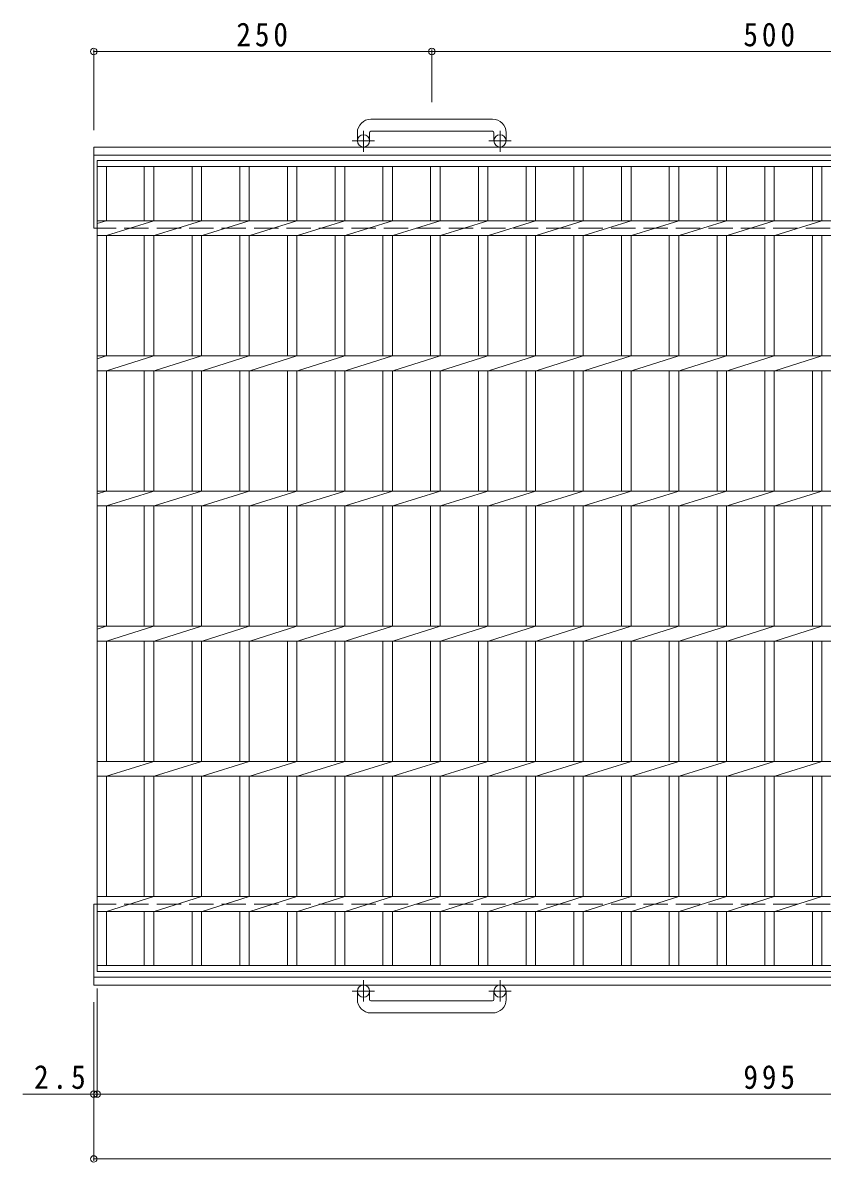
# Model space of a CAD drawing. Units: millimetres, scale not verified. Extents: x -966 to 979, y -824 to 750.
# Drawn here: x -966 to -374, y -222 to 621 of the extents above; entities that cross this region are included whole.
import ezdxf

# ---------------------------------------------------------------- set-up
doc = ezdxf.new("R2010")
doc.units = ezdxf.units.MM
doc.header["$LTSCALE"] = 6
doc.header["$PDMODE"] = 32
doc.header["$PDSIZE"] = 4.8
doc.linetypes.add('CHAIN1', pattern=[8, 5, -1, 1, -1])
doc.linetypes.add('DASHED3', pattern=[4, 3, -1])
for name, color, linetype, lineweight in [('B-1_ピット', 2, 'Continuous', 9), ('B-2_蓋', 3, 'Continuous', 9), ('B-4_寸法', 7, 'Continuous', 9)]:
    doc.layers.add(name, color=color, linetype=linetype, lineweight=lineweight)
doc.styles.add('ＭＳ ゴシック', font='')
doc.styles.get('ＭＳ ゴシック').set_extended_font_data('MS Gothic')

msp = doc.modelspace()

# ---------------------------------------------------------------- linework, layer by layer
at = {"layer": 'B-1_ピット'}
for p, q in [((-618.288, 549.408), (-708.288, 549.408)), ((-708.288, 540.408), (-618.288, 540.408)), ((-718.288, 539.408), (-718.288, 533.308)), ((-709.288, 539.408), (-709.288, 533.308)), ((-617.288, 539.408), (-617.288, 533.308)), ((-608.288, 539.408), (-608.288, 533.308)), ((-913.288, 468.808), (-913.288, 528.808)), ((231.306, 528.808), (-913.288, 528.808)), ((231.306, 522.808), (-913.288, 522.808)), ((-913.288, -31.192), (-913.288, -91.192)), ((231.306, -85.192), (-913.288, -85.192)), ((231.306, -91.192), (-913.288, -91.192)), ((-718.288, -101.793), (-718.288, -95.692)), ((-709.288, -101.793), (-709.288, -95.692)), ((-617.288, -101.793), (-617.288, -95.692)), ((-608.288, -101.793), (-608.288, -95.692)), ((-708.288, -102.793), (-618.288, -102.793)), ((-618.288, -111.793), (-708.288, -111.793))]:
    msp.add_line(p, q, dxfattribs=at)
at = {"layer": 'B-1_ピット', "linetype": 'CHAIN1'}
for p, q in [((-713.788, 525.201), (-713.788, 540.798)), ((-612.788, 525.201), (-612.788, 540.798)), ((-705.625, 533.308), (-722.032, 533.308)), ((-604.626, 533.308), (-621.032, 533.308)), ((-713.788, -87.585), (-713.788, -103.182)), ((-612.788, -87.585), (-612.788, -103.182)), ((-705.625, -95.692), (-722.032, -95.692)), ((-604.626, -95.692), (-621.032, -95.692))]:
    msp.add_line(p, q, dxfattribs=at)
at = {"layer": 'B-1_ピット', "linetype": 'DASHED3'}
for p, q in [((231.306, 468.808), (-913.288, 468.808)), ((231.306, -31.192), (-913.288, -31.192))]:
    msp.add_line(p, q, dxfattribs=at)
at = {"layer": 'B-1_ピット'}
for centre in [(-713.788, 533.308), (-612.788, 533.308), (-713.788, -95.692), (-612.788, -95.692)]:
    msp.add_circle(centre, 4.5, dxfattribs=at)
for centre, radius, start, end in [((-708.288, 539.408), 10, 90, 180), ((-618.288, 539.408), 10, 0, 90), ((-708.288, 539.408), 1, 90, 180), ((-618.288, 539.408), 1, 0, 90), ((-708.288, -101.793), 10, 180, 270), ((-708.288, -101.793), 1, 180, 270), ((-618.288, -101.793), 10, 270, 0), ((-618.288, -101.793), 1, 270, 0)]:
    msp.add_arc(centre, radius, start, end, dxfattribs=at)
at = {"layer": 'B-2_蓋'}
for p, q in [((-910.789, 518.808), (84.212, 518.808)), ((-910.789, -81.192), (-910.789, 518.808)), ((-910.789, 514.308), (84.212, 514.308)), ((-903.788, 474.308), (-903.788, 514.308)), ((-875.888, 514.308), (-875.888, 474.308)), ((-868.888, 514.308), (-868.888, 474.308)), ((-840.588, 514.308), (-840.588, 474.308)), ((-833.588, 514.308), (-833.588, 474.308)), ((-805.288, 514.308), (-805.288, 474.308)), ((-798.288, 514.308), (-798.288, 474.308)), ((-769.988, 514.308), (-769.988, 474.308)), ((-762.988, 514.308), (-762.988, 474.308)), ((-734.688, 514.308), (-734.688, 474.308)), ((-727.688, 514.308), (-727.688, 474.308)), ((-699.388, 514.308), (-699.388, 474.308)), ((-692.388, 514.308), (-692.388, 474.308)), ((-664.088, 514.308), (-664.088, 474.308)), ((-657.088, 514.308), (-657.088, 474.308)), ((-628.788, 514.308), (-628.788, 474.308)), ((-621.788, 514.308), (-621.788, 474.308)), ((-593.488, 514.308), (-593.488, 474.308)), ((-586.488, 514.308), (-586.488, 474.308)), ((-558.188, 514.308), (-558.188, 474.308)), ((-551.188, 514.308), (-551.188, 474.308)), ((-522.888, 514.308), (-522.888, 474.308)), ((-515.888, 514.308), (-515.888, 474.308)), ((-487.588, 514.308), (-487.588, 474.308)), ((-480.588, 514.308), (-480.588, 474.308)), ((-452.288, 514.308), (-452.288, 474.308)), ((-445.288, 514.308), (-445.288, 474.308)), ((-416.988, 514.308), (-416.988, 474.308)), ((-409.988, 514.308), (-409.988, 474.308)), ((-381.689, 514.308), (-381.689, 474.308)), ((-374.688, 514.308), (-374.688, 474.308)), ((-910.789, 474.308), (84.212, 474.308)), ((-910.789, 472.227), (-904.188, 474.308)), ((-903.788, 463.309), (-868.888, 474.308)), ((-868.488, 463.309), (-833.589, 474.308)), ((-833.188, 463.309), (-798.289, 474.308)), ((-797.888, 463.309), (-762.988, 474.308)), ((-762.588, 463.309), (-727.689, 474.308)), ((-727.288, 463.309), (-692.388, 474.308)), ((-691.988, 463.309), (-657.088, 474.308)), ((-656.688, 463.309), (-621.788, 474.308)), ((-621.388, 463.309), (-586.488, 474.308)), ((-586.088, 463.309), (-551.188, 474.308)), ((-550.788, 463.309), (-515.889, 474.308)), ((-515.488, 463.309), (-480.588, 474.308)), ((-480.188, 463.309), (-445.288, 474.308)), ((-444.888, 463.309), (-409.989, 474.308)), ((-409.588, 463.309), (-374.688, 474.308)), ((-910.789, 463.309), (84.212, 463.309)), ((-903.788, 374.308), (-903.788, 463.309)), ((-875.888, 463.309), (-875.888, 374.308)), ((-868.888, 463.309), (-868.888, 374.308)), ((-840.588, 463.309), (-840.588, 374.308)), ((-833.588, 463.309), (-833.588, 374.308)), ((-805.288, 463.309), (-805.288, 374.308)), ((-798.288, 463.309), (-798.288, 374.308)), ((-769.988, 463.309), (-769.988, 374.308)), ((-762.988, 463.309), (-762.988, 374.308)), ((-734.688, 463.309), (-734.688, 374.308)), ((-727.688, 463.309), (-727.688, 374.308)), ((-699.388, 463.309), (-699.388, 374.308)), ((-692.388, 463.309), (-692.388, 374.308)), ((-664.088, 463.309), (-664.088, 374.308)), ((-657.088, 463.309), (-657.088, 374.308)), ((-628.788, 463.309), (-628.788, 374.308)), ((-621.788, 463.309), (-621.788, 374.308)), ((-593.488, 463.309), (-593.488, 374.308)), ((-586.488, 463.309), (-586.488, 374.308)), ((-558.188, 463.309), (-558.188, 374.308)), ((-551.188, 463.309), (-551.188, 374.308)), ((-522.888, 463.309), (-522.888, 374.308)), ((-515.888, 463.309), (-515.888, 374.308)), ((-487.588, 463.309), (-487.588, 374.308)), ((-480.588, 463.309), (-480.588, 374.308)), ((-452.288, 463.309), (-452.288, 374.308)), ((-445.288, 463.309), (-445.288, 374.308)), ((-416.988, 463.309), (-416.988, 374.308)), ((-409.988, 463.309), (-409.988, 374.308)), ((-381.689, 463.309), (-381.689, 374.308)), ((-374.688, 463.309), (-374.688, 374.308)), ((-910.789, 374.308), (84.212, 374.308)), ((-910.789, 372.227), (-904.188, 374.308)), ((-903.788, 363.309), (-868.888, 374.308)), ((-868.488, 363.309), (-833.589, 374.308)), ((-833.188, 363.309), (-798.289, 374.308)), ((-797.888, 363.309), (-762.988, 374.308)), ((-762.588, 363.309), (-727.689, 374.308)), ((-727.288, 363.309), (-692.388, 374.308)), ((-691.988, 363.309), (-657.088, 374.308)), ((-656.688, 363.309), (-621.788, 374.308)), ((-621.388, 363.309), (-586.488, 374.308)), ((-586.088, 363.309), (-551.188, 374.308)), ((-550.788, 363.309), (-515.889, 374.308)), ((-515.488, 363.309), (-480.588, 374.308)), ((-480.188, 363.309), (-445.288, 374.308)), ((-444.888, 363.309), (-409.989, 374.308)), ((-409.588, 363.309), (-374.688, 374.308)), ((-910.789, 363.309), (84.212, 363.309)), ((-903.788, 274.308), (-903.788, 363.309)), ((-875.888, 363.309), (-875.888, 274.308)), ((-868.888, 363.309), (-868.888, 274.308)), ((-840.588, 363.309), (-840.588, 274.308)), ((-833.588, 363.309), (-833.588, 274.308)), ((-805.288, 363.309), (-805.288, 274.308)), ((-798.288, 363.309), (-798.288, 274.308)), ((-769.988, 363.309), (-769.988, 274.308)), ((-762.988, 363.309), (-762.988, 274.308)), ((-734.688, 363.309), (-734.688, 274.308)), ((-727.688, 363.309), (-727.688, 274.308)), ((-699.388, 363.309), (-699.388, 274.308)), ((-692.388, 363.309), (-692.388, 274.308)), ((-664.088, 363.309), (-664.088, 274.308)), ((-657.088, 363.309), (-657.088, 274.308)), ((-628.788, 363.309), (-628.788, 274.308)), ((-621.788, 363.309), (-621.788, 274.308)), ((-593.488, 363.309), (-593.488, 274.308)), ((-586.488, 363.309), (-586.488, 274.308)), ((-558.188, 363.309), (-558.188, 274.308)), ((-551.188, 363.309), (-551.188, 274.308)), ((-522.888, 363.309), (-522.888, 274.308)), ((-515.888, 363.309), (-515.888, 274.308)), ((-487.588, 363.309), (-487.588, 274.308)), ((-480.588, 363.309), (-480.588, 274.308)), ((-452.288, 363.309), (-452.288, 274.308)), ((-445.288, 363.309), (-445.288, 274.308)), ((-416.988, 363.309), (-416.988, 274.308)), ((-409.988, 363.309), (-409.988, 274.308)), ((-381.689, 363.309), (-381.689, 274.308)), ((-374.688, 363.309), (-374.688, 274.308)), ((-910.789, 274.308), (84.212, 274.308)), ((-910.789, 272.228), (-904.188, 274.308)), ((-903.788, 263.308), (-868.888, 274.308)), ((-868.488, 263.308), (-833.589, 274.308)), ((-833.188, 263.308), (-798.289, 274.308)), ((-797.888, 263.308), (-762.988, 274.308)), ((-762.588, 263.308), (-727.689, 274.308)), ((-727.288, 263.308), (-692.388, 274.308)), ((-691.988, 263.308), (-657.088, 274.308)), ((-656.688, 263.308), (-621.788, 274.308)), ((-621.388, 263.308), (-586.488, 274.308)), ((-586.088, 263.308), (-551.188, 274.308)), ((-550.788, 263.308), (-515.889, 274.308)), ((-515.488, 263.308), (-480.588, 274.308)), ((-480.188, 263.308), (-445.288, 274.308)), ((-444.888, 263.308), (-409.989, 274.308)), ((-409.588, 263.308), (-374.688, 274.308)), ((-910.789, 263.307), (84.212, 263.307)), ((-903.788, 174.307), (-903.788, 263.307)), ((-875.888, 263.307), (-875.888, 174.307)), ((-868.888, 263.307), (-868.888, 174.307)), ((-840.588, 263.307), (-840.588, 174.307)), ((-833.588, 263.307), (-833.588, 174.307)), ((-805.288, 263.307), (-805.288, 174.307)), ((-798.288, 263.307), (-798.288, 174.307)), ((-769.988, 263.307), (-769.988, 174.307)), ((-762.988, 263.307), (-762.988, 174.307)), ((-734.688, 263.307), (-734.688, 174.307)), ((-727.688, 263.307), (-727.688, 174.307)), ((-699.388, 263.307), (-699.388, 174.307)), ((-692.388, 263.307), (-692.388, 174.307)), ((-664.088, 263.307), (-664.088, 174.307)), ((-657.088, 263.307), (-657.088, 174.307)), ((-628.788, 263.307), (-628.788, 174.307)), ((-621.788, 263.307), (-621.788, 174.307)), ((-593.488, 263.307), (-593.488, 174.307)), ((-586.488, 263.307), (-586.488, 174.307)), ((-558.188, 263.307), (-558.188, 174.307)), ((-551.188, 263.307), (-551.188, 174.307)), ((-522.888, 263.307), (-522.888, 174.307)), ((-515.888, 263.307), (-515.888, 174.307)), ((-487.588, 263.307), (-487.588, 174.307)), ((-480.588, 263.307), (-480.588, 174.307)), ((-452.288, 263.307), (-452.288, 174.307)), ((-445.288, 263.307), (-445.288, 174.307)), ((-416.988, 263.307), (-416.988, 174.307)), ((-409.988, 263.307), (-409.988, 174.307)), ((-381.689, 263.307), (-381.689, 174.307)), ((-374.688, 263.307), (-374.688, 174.307)), ((-910.789, 172.227), (-904.188, 174.308)), ((-910.789, 174.307), (84.212, 174.307)), ((-903.788, 163.308), (-868.888, 174.308)), ((-868.488, 163.308), (-833.589, 174.308)), ((-833.188, 163.308), (-798.289, 174.308)), ((-797.888, 163.308), (-762.988, 174.308)), ((-762.588, 163.308), (-727.689, 174.308)), ((-727.288, 163.308), (-692.388, 174.308)), ((-691.988, 163.308), (-657.088, 174.308)), ((-656.688, 163.308), (-621.788, 174.308)), ((-621.388, 163.308), (-586.488, 174.308)), ((-586.088, 163.308), (-551.188, 174.308)), ((-550.788, 163.308), (-515.889, 174.308)), ((-515.488, 163.308), (-480.588, 174.308)), ((-480.188, 163.308), (-445.288, 174.308)), ((-444.888, 163.308), (-409.989, 174.308)), ((-409.588, 163.308), (-374.688, 174.308)), ((-910.789, 163.308), (84.212, 163.308)), ((-903.788, 74.308), (-903.788, 163.308)), ((-875.888, 163.308), (-875.888, 74.308)), ((-868.888, 163.308), (-868.888, 74.308)), ((-840.588, 163.308), (-840.588, 74.308)), ((-833.588, 163.308), (-833.588, 74.308)), ((-805.288, 163.308), (-805.288, 74.308)), ((-798.288, 163.308), (-798.288, 74.308)), ((-769.988, 163.308), (-769.988, 74.308)), ((-762.988, 163.308), (-762.988, 74.308)), ((-734.688, 163.308), (-734.688, 74.308)), ((-727.688, 163.308), (-727.688, 74.308)), ((-699.388, 163.308), (-699.388, 74.308)), ((-692.388, 163.308), (-692.388, 74.308)), ((-664.088, 163.308), (-664.088, 74.308)), ((-657.088, 163.308), (-657.088, 74.308)), ((-628.788, 163.308), (-628.788, 74.308)), ((-621.788, 163.308), (-621.788, 74.308)), ((-593.488, 163.308), (-593.488, 74.308)), ((-586.488, 163.308), (-586.488, 74.308)), ((-558.188, 163.308), (-558.188, 74.308)), ((-551.188, 163.308), (-551.188, 74.308)), ((-522.888, 163.308), (-522.888, 74.308)), ((-515.888, 163.308), (-515.888, 74.308)), ((-487.588, 163.308), (-487.588, 74.308)), ((-480.588, 163.308), (-480.588, 74.308)), ((-452.288, 163.308), (-452.288, 74.308)), ((-445.288, 163.308), (-445.288, 74.308)), ((-416.988, 163.308), (-416.988, 74.308)), ((-409.988, 163.308), (-409.988, 74.308)), ((-381.689, 163.308), (-381.689, 74.308)), ((-374.688, 163.308), (-374.688, 74.308)), ((-910.789, 74.308), (84.212, 74.308)), ((-903.788, 63.308), (-868.888, 74.308)), ((-868.488, 63.308), (-833.589, 74.308)), ((-833.188, 63.308), (-798.289, 74.308)), ((-797.888, 63.308), (-762.988, 74.308)), ((-762.588, 63.308), (-727.689, 74.308)), ((-727.288, 63.308), (-692.388, 74.308)), ((-691.988, 63.308), (-657.088, 74.308)), ((-656.688, 63.308), (-621.788, 74.308)), ((-621.388, 63.308), (-586.488, 74.308)), ((-586.088, 63.308), (-551.188, 74.308)), ((-550.788, 63.308), (-515.889, 74.308)), ((-515.488, 63.308), (-480.588, 74.308)), ((-480.188, 63.308), (-445.288, 74.308)), ((-444.888, 63.308), (-409.989, 74.308)), ((-409.588, 63.308), (-374.688, 74.308)), ((-910.789, 63.308), (84.212, 63.308)), ((-903.788, -25.692), (-903.788, 63.308)), ((-875.888, 63.308), (-875.888, -25.692)), ((-868.888, 63.308), (-868.888, -25.692)), ((-840.588, 63.308), (-840.588, -25.692)), ((-833.588, 63.308), (-833.588, -25.692)), ((-805.288, 63.308), (-805.288, -25.692)), ((-798.288, 63.308), (-798.288, -25.692)), ((-769.988, 63.308), (-769.988, -25.692)), ((-762.988, 63.308), (-762.988, -25.692)), ((-734.688, 63.308), (-734.688, -25.692)), ((-727.688, 63.308), (-727.688, -25.692)), ((-699.388, 63.308), (-699.388, -25.692)), ((-692.388, 63.308), (-692.388, -25.692)), ((-664.088, 63.308), (-664.088, -25.692)), ((-657.088, 63.308), (-657.088, -25.692)), ((-628.788, 63.308), (-628.788, -25.692)), ((-621.788, 63.308), (-621.788, -25.692)), ((-593.488, 63.308), (-593.488, -25.692)), ((-586.488, 63.308), (-586.488, -25.692)), ((-558.188, 63.308), (-558.188, -25.692)), ((-551.188, 63.308), (-551.188, -25.692)), ((-522.888, 63.308), (-522.888, -25.692)), ((-515.888, 63.308), (-515.888, -25.692)), ((-487.588, 63.308), (-487.588, -25.692)), ((-480.588, 63.308), (-480.588, -25.692)), ((-452.288, 63.308), (-452.288, -25.692)), ((-445.288, 63.308), (-445.288, -25.692)), ((-416.988, 63.308), (-416.988, -25.692)), ((-409.988, 63.308), (-409.988, -25.692)), ((-381.689, 63.308), (-381.689, -25.692)), ((-374.688, 63.308), (-374.688, -25.692)), ((-910.789, -25.692), (84.212, -25.692)), ((-903.788, -36.692), (-868.888, -25.692)), ((-868.488, -36.692), (-833.589, -25.692)), ((-833.188, -36.692), (-798.289, -25.692)), ((-797.888, -36.692), (-762.988, -25.692)), ((-762.588, -36.692), (-727.689, -25.692)), ((-727.288, -36.692), (-692.388, -25.692)), ((-691.988, -36.692), (-657.088, -25.692)), ((-656.688, -36.692), (-621.788, -25.692)), ((-621.388, -36.692), (-586.488, -25.692)), ((-586.088, -36.692), (-551.188, -25.692)), ((-550.788, -36.692), (-515.889, -25.692)), ((-515.488, -36.692), (-480.588, -25.692)), ((-480.188, -36.692), (-445.288, -25.692)), ((-444.888, -36.692), (-409.989, -25.692)), ((-409.588, -36.692), (-374.688, -25.692)), ((-910.789, -36.692), (84.212, -36.692)), ((-903.788, -76.693), (-903.788, -36.692)), ((-875.888, -36.692), (-875.888, -76.693)), ((-868.888, -36.692), (-868.888, -76.693)), ((-840.588, -36.692), (-840.588, -76.693)), ((-833.588, -36.692), (-833.588, -76.693)), ((-805.288, -36.692), (-805.288, -76.693)), ((-798.288, -36.692), (-798.288, -76.693)), ((-769.988, -36.692), (-769.988, -76.693)), ((-762.988, -36.692), (-762.988, -76.693)), ((-734.688, -36.692), (-734.688, -76.693)), ((-727.688, -36.692), (-727.688, -76.693)), ((-699.388, -36.692), (-699.388, -76.693)), ((-692.388, -36.692), (-692.388, -76.693)), ((-664.088, -36.692), (-664.088, -76.693)), ((-657.088, -36.692), (-657.088, -76.693)), ((-628.788, -36.692), (-628.788, -76.693)), ((-621.788, -36.692), (-621.788, -76.693)), ((-593.488, -36.692), (-593.488, -76.693)), ((-586.488, -36.692), (-586.488, -76.693)), ((-558.188, -36.692), (-558.188, -76.693)), ((-551.188, -36.692), (-551.188, -76.693)), ((-522.888, -36.692), (-522.888, -76.693)), ((-515.888, -36.692), (-515.888, -76.693)), ((-487.588, -36.692), (-487.588, -76.693)), ((-480.588, -36.692), (-480.588, -76.693)), ((-452.288, -36.692), (-452.288, -76.693)), ((-445.288, -36.692), (-445.288, -76.693)), ((-416.988, -36.692), (-416.988, -76.693)), ((-409.988, -36.692), (-409.988, -76.693)), ((-381.689, -36.692), (-381.689, -76.693)), ((-374.688, -36.692), (-374.688, -76.693)), ((84.212, -76.693), (-910.789, -76.693)), ((84.212, -81.192), (-910.789, -81.192))]:
    msp.add_line(p, q, dxfattribs=at)
at = {"layer": 'B-4_寸法'}
for p, q in [((-913.288, 541.308), (-913.288, 600.908)), ((-913.288, 599.408), (231.306, 599.408)), ((-663.288, 561.908), (-663.288, 600.908)), ((-910.789, -93.692), (-910.789, -173.292)), ((-913.288, -103.692), (-913.288, -221.292)), ((-965.755, -171.792), (233.254, -171.792)), ((-913.288, -219.792), (233.254, -219.792))]:
    msp.add_line(p, q, dxfattribs=at)
for p in [(-913.288, 599.408), (-663.288, 599.408), (-913.288, -171.792), (-910.789, -171.792), (-913.288, -219.792)]:
    msp.add_point(p, dxfattribs=at)

# ---------------------------------------------------------------- texts
at = {"layer": 'B-4_寸法', "color": 2, "char_height": 17.6, "attachment_point": 7, "style": 'ＭＳ ゴシック'}
for s, insert in [('\\T1.27;\\W0.9;250', (-807.788, 603.008)), ('\\T1.27;\\W0.9;500', (-432.788, 603.008)), ('\\T1.27;\\W0.9;2.5', (-957.412, -168.192)), ('\\T1.27;\\W0.9;995', (-432.788, -168.192))]:
    msp.add_mtext(s, dxfattribs=dict(at, insert=insert))

doc.saveas('drawing.dxf')
